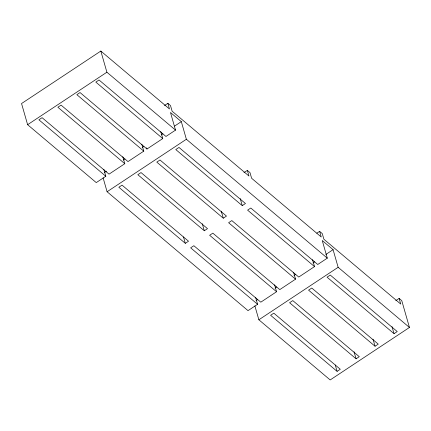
<?xml version="1.0" encoding="UTF-8"?>
<svg xmlns="http://www.w3.org/2000/svg" width="431" height="431" viewBox="0 0 431 431"><rect width="100%" height="100%" fill="white"/><g stroke="black" fill="none" stroke-linecap="round" stroke-linejoin="round"><path stroke-width="0.65" d="M164.497 105.536L167.848 103.316L169.464 108.957L100.827 51.057L21.55 103.542L27.616 124.699L96.253 182.604L105.821 176.268L103.839 169.34M27.616 124.699L106.893 72.214L100.827 51.057M104.27 172.637L106.505 171.161M123.25 160.073L124.925 158.964M142.235 147.504L143.911 146.395M161.216 134.935L162.891 133.825M174.614 126.067L181.316 121.628L170.477 112.486L175.53 130.119L165.962 136.455L99.028 79.983L95.822 82.105L162.756 138.572L146.982 149.018L80.047 92.552L76.847 94.669L143.782 151.141L128.007 161.582L61.073 105.116L57.867 107.238L124.801 163.705L109.027 174.146L42.093 117.679L38.887 119.802L105.821 176.268M255.605 297.379L257.593 304.308L248.024 310.643L107.093 191.747L186.37 139.261L181.316 121.628M243.994 172.599L247.346 170.385L249.996 172.621L251.612 178.262L321.235 236.996L319.613 231.355L316.823 233.203M185.319 243.337L188.525 241.215L122.043 185.131L118.843 187.253L185.319 243.337L183.493 236.964M204.299 230.768L207.505 228.651L141.023 172.567L137.818 174.684L204.299 230.768L202.29 223.764M223.28 218.205L226.48 216.082L160.003 159.998L156.798 162.121L223.28 218.205L221.27 211.201M242.254 205.641L245.46 203.518L178.978 147.434L175.778 149.557L242.254 205.641L240.245 198.632M256.041 300.676L257.716 299.567M275.021 288.107L276.697 286.998M294.001 275.538L295.677 274.434M312.987 262.975L314.662 261.865M325.825 254.473L333.082 249.668L322.243 240.52L327.301 258.153L317.733 264.489L250.799 208.022L247.593 210.145L314.528 266.611L298.753 277.052L231.819 220.586L228.613 222.708L295.547 279.175L279.773 289.621L212.839 233.155L209.638 235.272L276.573 291.739L260.798 302.185L193.864 245.718L190.658 247.836L257.593 304.308M395.766 300.639L399.111 298.419L401.767 300.655L409.45 327.458L330.173 379.943L258.864 319.786L338.141 267.295L333.082 249.668M337.09 371.371L340.291 369.254L273.814 313.165L270.609 315.287L337.09 371.371L335.264 365.003M356.071 358.807L359.271 356.685L292.789 300.601L289.589 302.724L356.071 358.807L354.061 351.798M375.045 346.244L378.251 344.121L311.769 288.037L308.569 290.16L375.045 346.244L373.036 339.235M394.026 333.675L397.231 331.558L330.259 275.059L327.054 277.176L394.026 333.675L392.016 326.671M167.848 103.316L170.498 105.552L172.114 111.198L248.962 176.026L247.346 170.385M319.613 231.355L322.269 233.591L323.886 239.232L400.733 304.06L399.111 298.419M106.893 72.214L175.53 130.119M186.37 139.261L327.301 258.153M338.141 267.295L409.45 327.458M312.54 259.683L314.528 266.611M293.565 272.247L295.547 279.175M274.585 284.816L276.573 291.739M254.888 305.935L258.864 319.786M160.774 131.649L162.756 138.572M146.621 147.758L146.982 149.018M141.794 144.213L143.782 151.141M122.813 156.776L124.801 163.705M103.122 177.895L107.093 191.747"/></g></svg>
